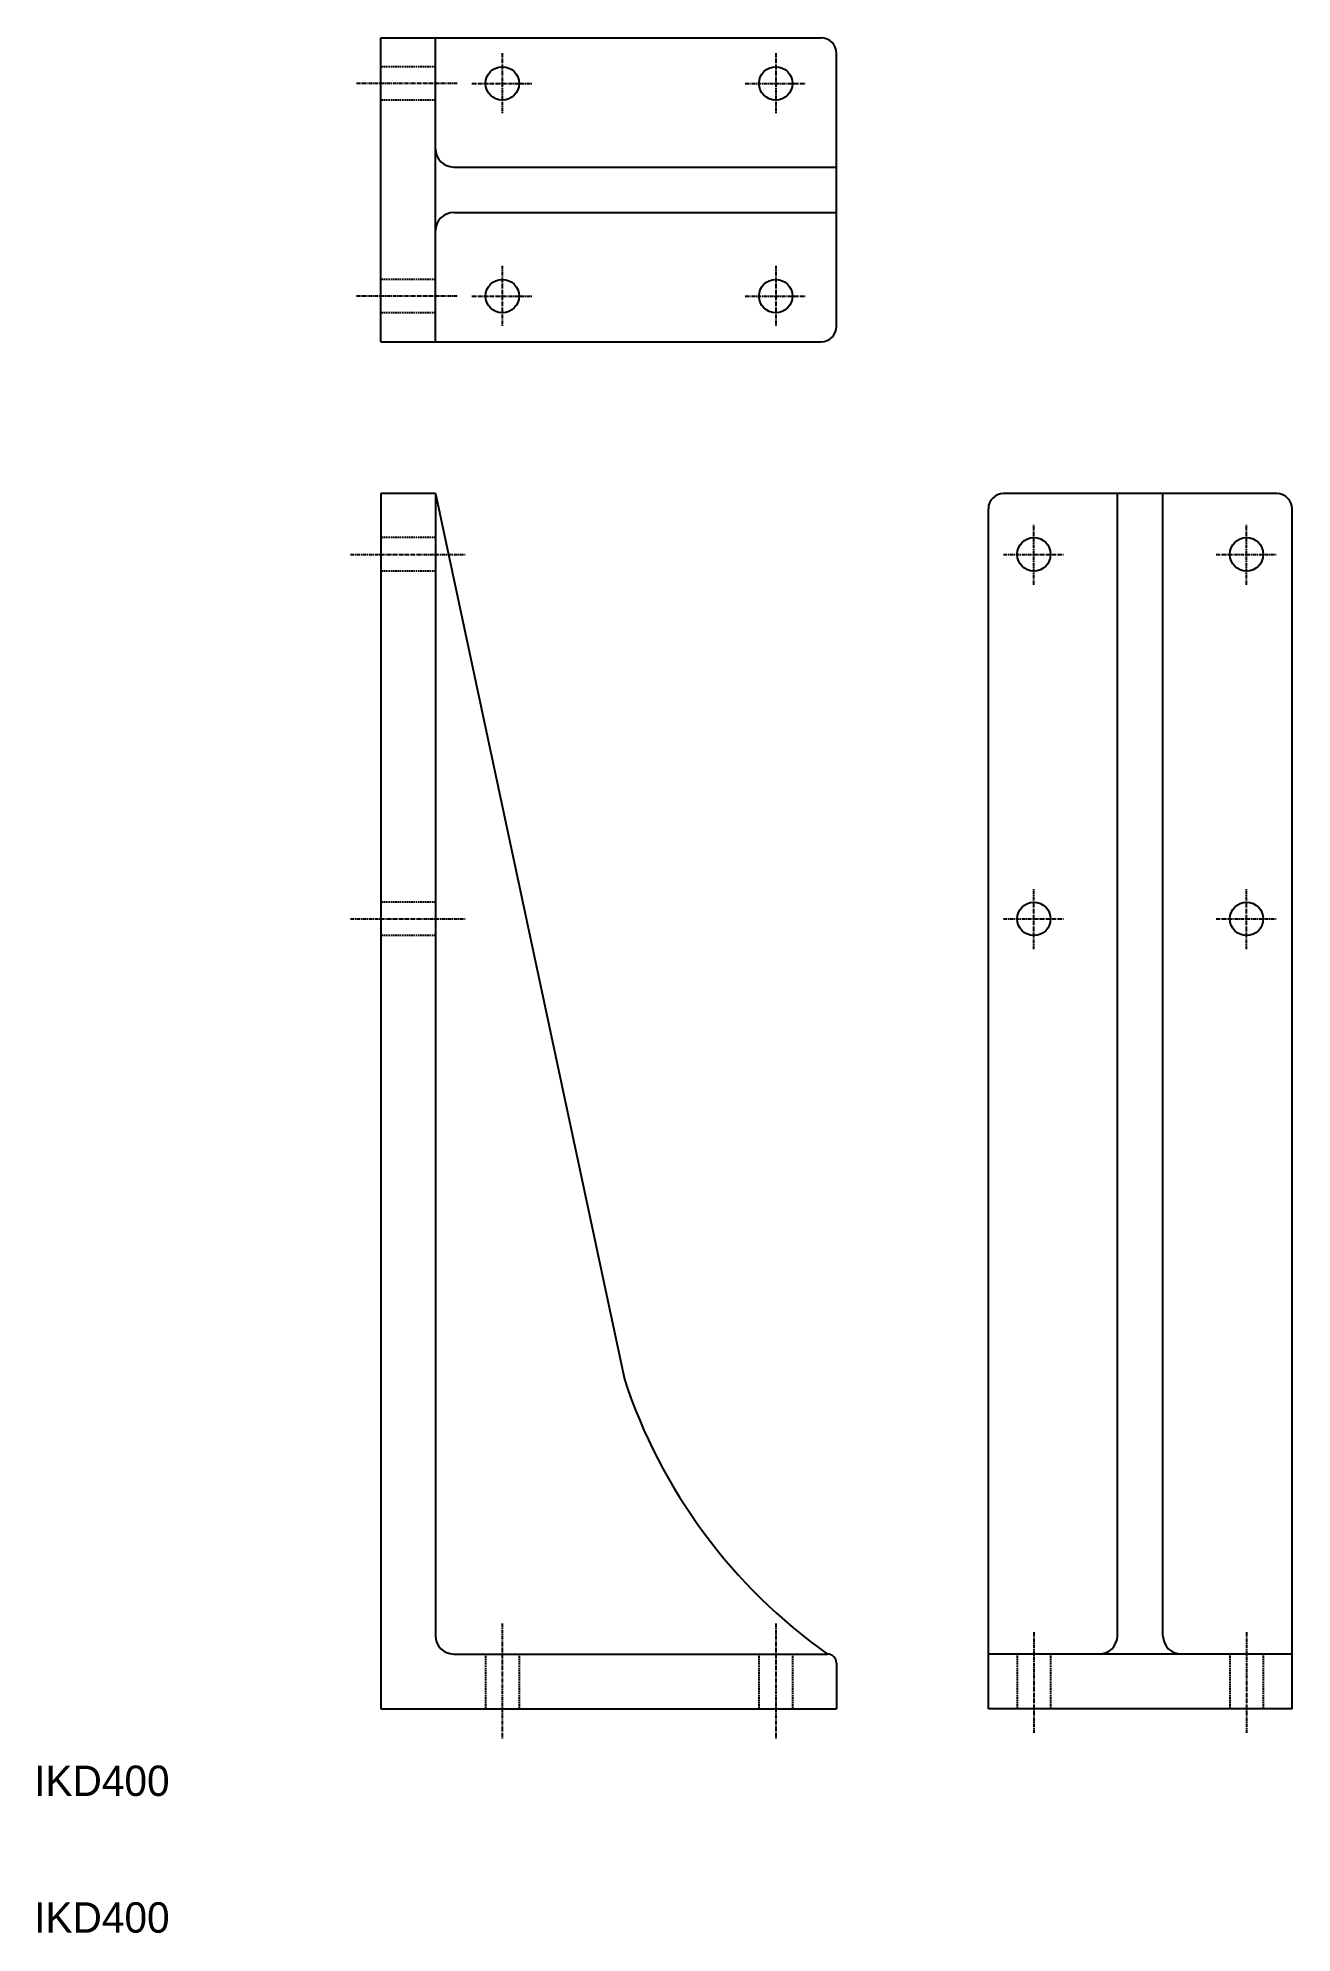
# Model space of a CAD drawing. Extents: x 51 to 464, y 50 to 674.
import ezdxf

# ---------------------------------------------------------------- set-up
doc = ezdxf.new("R2010")
doc.units = 0
doc.linetypes.add('CENTER', pattern=[2, 1.25, -0.25, 0.25, -0.25])
doc.linetypes.add('DASHED', pattern=[0.75, 0.5, -0.25])
doc.layers.get('0').update_dxf_attribs({"linetype": 'CONTINUOUS'})
doc.layers.add('CENTER', color=1, linetype='CENTER')

msp = doc.modelspace()

# ---------------------------------------------------------------- linework, layer by layer
at = {"color": 7, "linetype": 'CONTINUOUS'}
for p, q in [((164.13, 673.72), (309.13, 673.72)), ((164.13, 573.72), (164.13, 673.72)), ((182.13, 573.72), (182.13, 673.72)), ((314.13, 578.72), (314.13, 668.72)), ((188.13, 631.22), (314.13, 631.22)), ((188.13, 616.22), (314.13, 616.22)), ((164.13, 598.72), (164.13, 598.72)), ((164.13, 573.72), (309.13, 573.72)), ((164.13, 523.72), (164.13, 123.72)), ((182.13, 523.72), (164.13, 523.72)), ((182.13, 523.72), (244.3, 232.18)), ((182.13, 523.72), (182.13, 147.72)), ((364.13, 123.72), (364.13, 518.72)), ((459.13, 523.72), (369.13, 523.72)), ((406.63, 147.72), (406.63, 523.72)), ((421.63, 147.72), (421.63, 523.72)), ((464.13, 123.72), (464.13, 518.72)), ((188.13, 141.72), (311.13, 141.72)), ((314.13, 138.72), (314.13, 123.72)), ((464.13, 141.72), (364.13, 141.72)), ((164.13, 123.72), (314.13, 123.72)), ((464.13, 123.72), (364.13, 123.72)), ((439.13, 123.72), (439.13, 123.72))]:
    msp.add_line(p, q, dxfattribs=at)
at = {"color": 3, "linetype": 'DASHED'}
for p, q in [((182.13, 664.22), (164.13, 664.22)), ((182.13, 653.22), (164.13, 653.22)), ((182.13, 594.22), (164.13, 594.22)), ((182.13, 583.22), (164.13, 583.22)), ((182.13, 509.22), (164.13, 509.22)), ((182.13, 498.22), (164.13, 498.22)), ((182.13, 389.22), (164.13, 389.22)), ((182.13, 378.22), (164.13, 378.22)), ((198.63, 141.72), (198.63, 123.72)), ((209.63, 141.72), (209.63, 123.72)), ((288.63, 141.72), (288.63, 123.72)), ((299.63, 141.72), (299.63, 123.72)), ((373.63, 141.72), (373.63, 123.72)), ((384.63, 141.72), (384.63, 123.72)), ((443.63, 141.72), (443.63, 123.72)), ((454.63, 141.72), (454.63, 123.72))]:
    msp.add_line(p, q, dxfattribs=at)
at = {"color": 7, "linetype": 'CONTINUOUS'}
for centre in [(204.13, 658.72), (294.13, 658.72), (204.13, 588.72), (294.13, 588.72), (379.13, 503.72), (449.13, 503.72), (379.13, 383.72), (449.13, 383.72)]:
    msp.add_circle(centre, 5.5, dxfattribs=at)
for centre, radius, start, end in [((309.13, 668.72), 5, 0, 90), ((188.13, 637.22), 6, 180, 270), ((188.13, 610.22), 6, 90, 180), ((309.13, 578.72), 5, 270, 0), ((369.13, 518.72), 5, 90, 180), ((459.13, 518.72), 5, 0, 90), ((415.25, 288.55), 180, 198.24993, 234.66053), ((188.13, 147.72), 6, 180, 270), ((400.63, 147.72), 6, 270, 0), ((427.63, 147.72), 6, 180, 270), ((311.13, 138.72), 3, 0, 90)]:
    msp.add_arc(centre, radius, start, end, dxfattribs=at)
at = {"layer": 'CENTER', "color": 1, "linetype": 'CENTER'}
for p, q in [((204.13, 668.72), (204.13, 648.72)), ((294.13, 668.72), (294.13, 648.72)), ((189.29, 658.72), (156.15, 658.72)), ((194.13, 658.72), (214.13, 658.72)), ((284.13, 658.72), (304.13, 658.72)), ((204.13, 598.72), (204.13, 578.72)), ((294.13, 598.72), (294.13, 578.72)), ((189.29, 588.72), (156.15, 588.72)), ((194.13, 588.72), (214.13, 588.72)), ((284.13, 588.72), (304.13, 588.72)), ((379.13, 493.72), (379.13, 513.72)), ((449.13, 493.72), (449.13, 513.72)), ((154.13, 503.72), (192.13, 503.72)), ((369.13, 503.72), (389.13, 503.72)), ((439.13, 503.72), (459.13, 503.72)), ((379.13, 373.72), (379.13, 393.72)), ((449.13, 373.72), (449.13, 393.72)), ((154.13, 383.72), (192.13, 383.72)), ((369.13, 383.72), (389.13, 383.72)), ((439.13, 383.72), (459.13, 383.72)), ((204.13, 151.72), (204.13, 113.72)), ((294.13, 151.72), (294.13, 113.72)), ((379.13, 148.87), (379.13, 115.73)), ((449.13, 148.87), (449.13, 115.73))]:
    msp.add_line(p, q, dxfattribs=at)

# ---------------------------------------------------------------- texts
at = {"color": 7, "linetype": 'CONTINUOUS'}
for p in [(50, 95), (50, 50)]:
    msp.add_text('IKD400', height=10, dxfattribs=at).set_placement(p)

doc.saveas('drawing.dxf')
